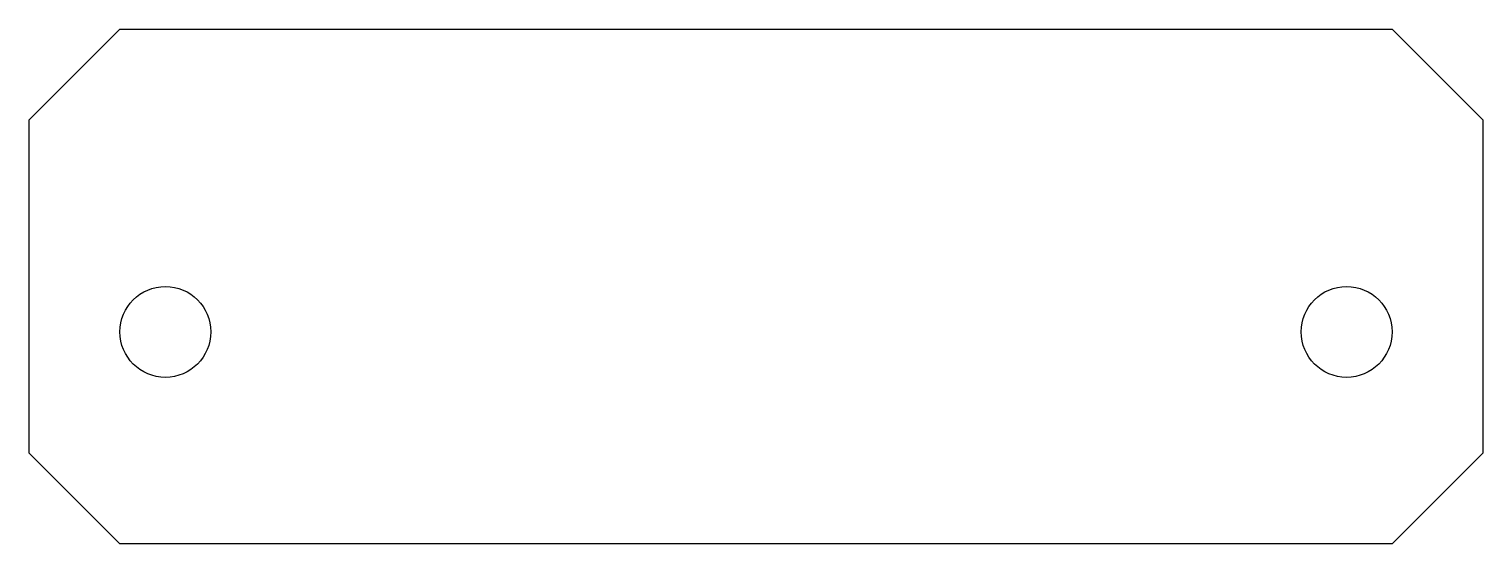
# Model space of a CAD drawing. Header units: millimetres. Extents: x -24 to 24, y -7 to 10.
import ezdxf

# ---------------------------------------------------------------- set-up
doc = ezdxf.new("R2010")
doc.units = ezdxf.units.MM
doc.layers.get('0').update_dxf_attribs({"linetype": 'CONTINUOUS'})

msp = doc.modelspace()

# ---------------------------------------------------------------- linework, layer by layer
msp.add_lwpolyline([(21, 10), (24, 7), (24, -4), (21, -7), (-21, -7), (-24, -4), (-24, 7), (-21, 10)], close=True)
for centre in [(-19.5, 0), (19.5, 0)]:
    msp.add_circle(centre, 1.5)

doc.saveas('drawing.dxf')
